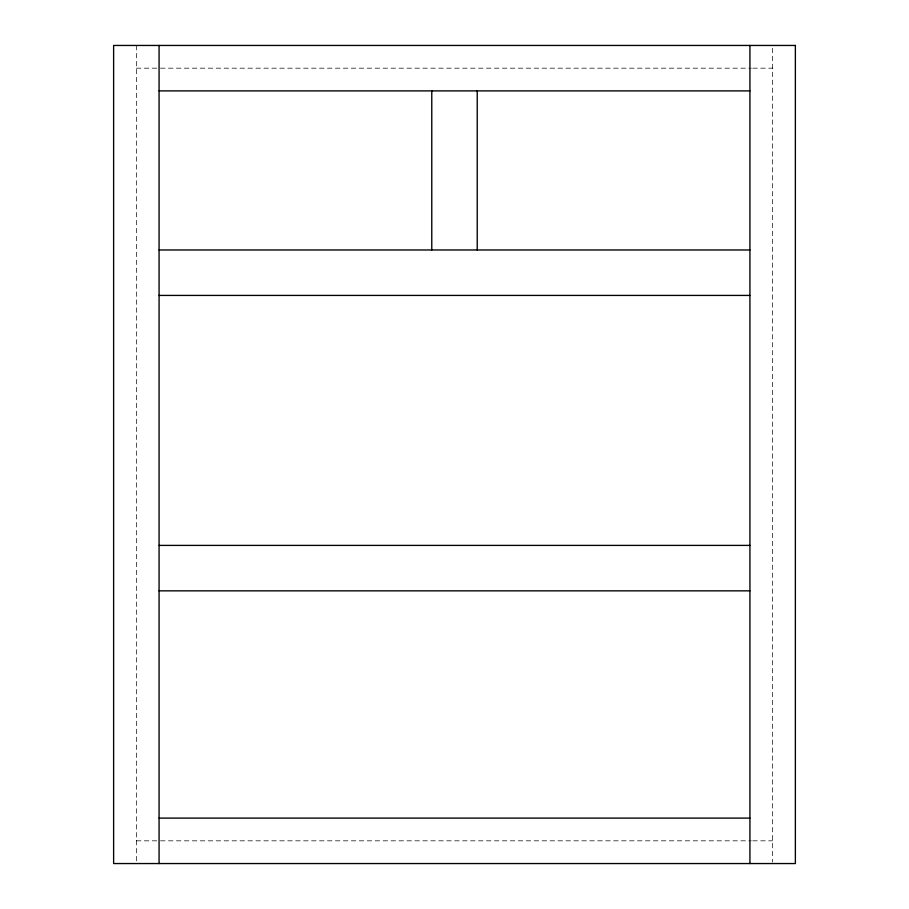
<?xml version="1.0" encoding="UTF-8"?>
<svg xmlns="http://www.w3.org/2000/svg" width="909" height="909" viewBox="0 0 909 909"><rect width="100%" height="100%" fill="white"/><g stroke="black" fill="none" stroke-linecap="round" stroke-linejoin="round"><path stroke-width="0.68" stroke-dasharray="4.54 3.41" d="M136.35 68.175L159.075 68.175M160.495 68.175L751.345 68.175M752.766 68.175L772.65 68.175M136.35 840.825L159.075 840.825M160.495 840.825L751.345 840.825M752.766 840.825L772.65 840.825M772.65 48.291L772.65 862.13M136.35 45.45L136.35 863.55"/><path stroke-width="1.36" d="M159.075 90.9L749.925 90.9M159.075 249.975L749.925 249.975M159.075 295.425L749.925 295.425M159.075 545.4L749.925 545.4M159.075 590.85L749.925 590.85M159.075 818.1L749.925 818.1M749.925 45.45L749.925 863.55M477.225 90.9L477.225 249.975M431.775 90.9L431.775 249.975M159.075 45.45L159.075 863.55M795.375 45.45L113.625 45.45L113.625 863.55L795.375 863.55L795.375 45.45"/></g></svg>
